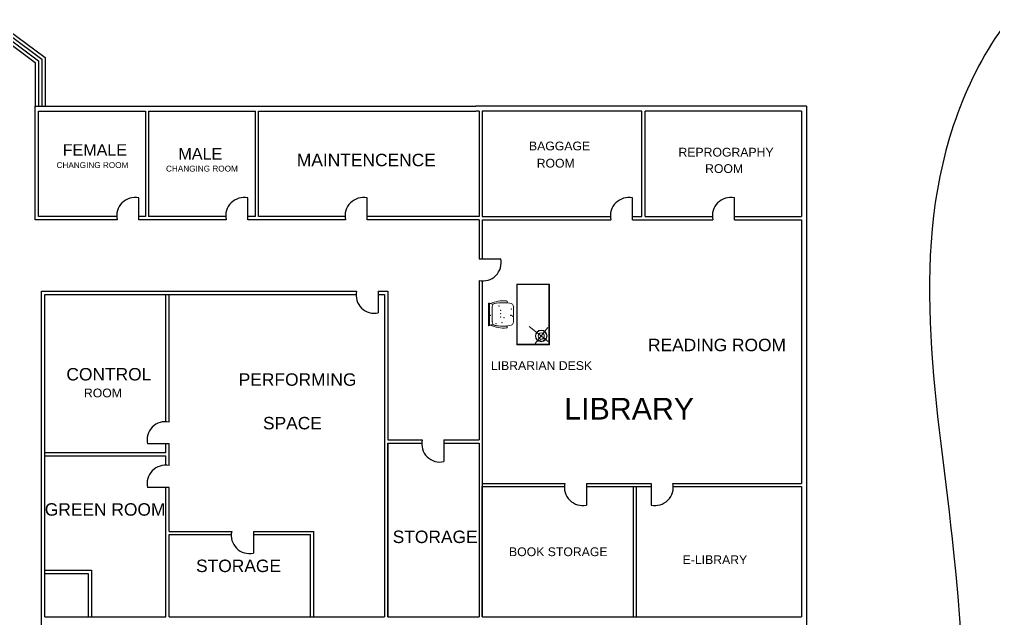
# Model space of a CAD drawing. Header units: millimetres. Extents: x 586 to 1010, y 369 to 668.
# Drawn here: x 748 to 792.86, y 504.51 to 532.1 of the extents above; entities that cross this region are included whole.
import ezdxf

# ---------------------------------------------------------------- set-up
doc = ezdxf.new("R2010")
doc.units = ezdxf.units.MM
doc.layers.add('finiture', color=7, linetype='Continuous', lineweight=20)
doc.styles.get("Standard").update_dxf_attribs({"font": 'arial.ttf'})

msp = doc.modelspace()

# ---------------------------------------------------------------- linework, layer by layer
at = {"lineweight": 25}
for p, q in [((748.727, 522.879), (748.727, 528.112)), ((748.727, 528.112), (759.014, 528.109)), ((759.014, 528.109), (769.014, 528.109)), ((784.244, 528.107), (769.014, 528.109)), ((784.244, 528.107), (784.244, 503.282)), ((748.877, 523.029), (748.877, 527.879)), ((748.877, 527.879), (753.796, 527.879)), ((753.796, 527.879), (753.796, 523.029)), ((753.946, 527.879), (758.864, 527.879)), ((753.946, 527.879), (753.946, 523.029)), ((758.864, 523.029), (758.864, 527.879)), ((759.014, 523.029), (759.014, 527.879)), ((759.014, 527.879), (769.014, 527.879)), ((769.164, 527.879), (769.014, 527.879)), ((769.164, 527.879), (769.164, 523.029)), ((776.664, 527.879), (769.314, 527.879)), ((776.664, 527.879), (769.314, 527.879)), ((769.314, 527.879), (769.314, 523.029)), ((776.664, 523.029), (776.664, 527.879)), ((784.014, 527.879), (776.814, 527.879)), ((784.014, 527.879), (776.814, 527.879)), ((776.814, 523.029), (776.814, 527.879)), ((784.014, 527.879), (784.014, 523.029)), ((753.494, 522.879), (753.494, 523.879)), ((758.515, 522.879), (758.515, 523.879)), ((764.014, 522.879), (764.014, 523.879)), ((776.233, 522.879), (776.233, 523.879)), ((780.929, 522.879), (780.929, 523.879)), ((752.494, 522.879), (748.727, 522.879)), ((752.474, 523.029), (748.877, 523.029)), ((753.796, 523.029), (753.494, 523.029)), ((757.515, 522.879), (753.494, 522.879)), ((757.496, 523.029), (753.946, 523.029)), ((758.864, 523.029), (758.515, 523.029)), ((763.014, 522.879), (758.515, 522.879)), ((762.995, 523.029), (759.014, 523.029)), ((762.995, 523.029), (759.014, 523.029)), ((763.014, 522.879), (759.014, 522.879)), ((769.014, 523.029), (764.014, 523.029)), ((769.164, 523.029), (764.014, 523.029)), ((769.164, 522.879), (764.014, 522.879)), ((769.014, 522.879), (764.014, 522.879)), ((769.164, 522.879), (769.164, 521.081)), ((769.314, 523.029), (775.214, 523.029)), ((769.314, 522.879), (769.314, 521.081)), ((769.314, 522.879), (775.233, 522.879)), ((776.233, 523.029), (776.664, 523.029)), ((776.233, 522.879), (776.814, 522.879)), ((776.814, 523.029), (779.91, 523.029)), ((776.814, 522.879), (779.929, 522.879)), ((780.929, 523.029), (784.014, 523.029)), ((780.929, 522.879), (784.014, 522.879)), ((784.014, 522.879), (784.014, 522.807)), ((784.014, 522.879), (784.014, 519.336)), ((769.164, 521.081), (770.164, 521.081)), ((769.164, 520.081), (769.164, 512.736)), ((769.314, 520.062), (769.314, 504.586)), ((749.014, 519.586), (751.435, 519.586)), ((749.014, 504.586), (749.014, 519.586)), ((751.435, 519.586), (763.525, 519.586)), ((764.525, 519.586), (764.956, 519.586)), ((764.525, 519.586), (764.525, 518.586)), ((764.956, 519.586), (764.956, 512.736)), ((749.164, 519.436), (751.454, 519.436)), ((749.164, 506.736), (749.164, 519.436)), ((751.454, 519.436), (763.505, 519.436)), ((754.739, 513.577), (754.739, 519.436)), ((754.889, 513.561), (754.889, 519.436)), ((764.525, 519.436), (764.806, 519.436)), ((764.806, 519.436), (764.806, 504.586)), ((784.014, 519.436), (784.014, 510.736)), ((754.889, 512.549), (753.889, 512.549)), ((754.739, 512.161), (754.739, 512.549)), ((754.889, 512.161), (754.889, 512.549)), ((764.956, 512.736), (766.547, 512.736)), ((764.956, 512.586), (764.956, 504.586)), ((764.956, 504.586), (764.956, 512.586)), ((764.956, 512.586), (766.528, 512.586)), ((767.547, 512.736), (769.164, 512.736)), ((767.547, 512.736), (767.547, 511.736)), ((767.547, 512.586), (769.164, 512.586)), ((769.164, 512.586), (769.164, 504.586)), ((749.164, 512.161), (754.739, 512.161)), ((749.164, 512.011), (754.739, 512.011)), ((754.739, 511.571), (754.739, 512.011)), ((754.889, 511.555), (754.889, 512.161)), ((754.889, 510.543), (753.889, 510.543)), ((754.739, 504.586), (754.739, 510.543)), ((754.889, 508.524), (754.889, 510.543)), ((769.314, 510.736), (773.116, 510.736)), ((769.314, 504.586), (769.314, 510.586)), ((769.314, 510.586), (773.097, 510.586)), ((774.116, 510.736), (775.7, 510.736)), ((774.116, 510.736), (774.116, 509.736)), ((774.116, 510.586), (775.72, 510.586)), ((775.7, 510.736), (777.09, 510.736)), ((775.72, 510.586), (777.09, 510.586)), ((776.271, 504.586), (776.271, 510.586)), ((776.421, 504.586), (776.421, 510.586)), ((777.09, 510.736), (777.09, 509.736)), ((778.09, 510.736), (784.014, 510.736)), ((778.109, 510.586), (784.014, 510.586)), ((784.014, 510.586), (784.014, 504.586)), ((749.164, 504.586), (749.164, 509.735)), ((754.889, 508.524), (757.771, 508.524)), ((754.889, 504.586), (754.889, 508.374)), ((754.889, 508.374), (757.751, 508.374)), ((758.771, 508.524), (761.555, 508.524)), ((758.771, 508.524), (758.771, 507.524)), ((758.771, 508.374), (761.402, 508.374)), ((761.402, 504.586), (761.402, 508.374)), ((761.551, 504.586), (761.555, 508.524)), ((749.164, 506.736), (751.314, 506.742)), ((749.164, 504.586), (749.164, 506.586)), ((749.164, 504.586), (749.164, 506.586)), ((749.164, 506.586), (751.164, 506.586)), ((751.164, 506.586), (751.164, 504.586)), ((751.314, 506.742), (751.314, 504.586)), ((749.164, 504.586), (749.164, 504.735)), ((749.014, 462.586), (749.014, 504.586)), ((749.164, 504.586), (751.164, 504.586)), ((749.164, 504.586), (751.164, 504.586)), ((749.164, 504.586), (754.168, 504.586)), ((751.314, 504.586), (754.739, 504.586)), ((751.314, 504.586), (754.014, 504.586)), ((754.889, 504.586), (759.014, 504.586)), ((759.014, 504.586), (760.773, 504.586)), ((760.773, 504.586), (764.806, 504.586)), ((764.956, 504.586), (766.514, 504.586)), ((766.514, 504.586), (769.164, 504.586)), ((769.314, 504.586), (774.314, 504.586)), ((769.314, 504.586), (774.464, 504.586)), ((774.464, 504.586), (784.014, 504.586))]:
    msp.add_line(p, q, dxfattribs=at)
for points in [[(743.913, 532.55), (746.21, 532.55), (749.177, 530.347), (749.177, 528.112)], [(743.763, 532.1), (746.062, 532.1), (748.727, 530.12), (748.727, 528.112)], [(743.913, 532.4), (746.161, 532.4), (749.027, 530.271), (749.027, 528.112)], [(743.913, 532.25), (746.111, 532.25), (748.877, 530.196), (748.877, 528.112)]]:
    msp.add_lwpolyline(points, dxfattribs=at)
for centre, radius, start, end in [((753.312, 523.061), 0.838, 77.4951, 192.5049), ((758.334, 523.061), 0.838, 77.4951, 192.5049), ((763.833, 523.061), 0.838, 77.4951, 192.5049), ((776.052, 523.061), 0.838, 77.4951, 192.5049), ((780.747, 523.061), 0.838, 77.4951, 192.5049), ((769.346, 520.9), 0.838, 257.4951, 12.5049), ((764.343, 519.404), 0.838, 167.4951, 282.5049), ((754.722, 512.726), 0.851, 78.6596, 192.0284), ((767.366, 512.554), 0.838, 167.4951, 282.5049), ((754.722, 510.72), 0.851, 78.6596, 192.0284), ((773.934, 510.554), 0.838, 167.4951, 282.5049), ((777.271, 510.554), 0.838, 257.4951, 12.5049), ((758.589, 508.342), 0.838, 167.4951, 282.5049)]:
    msp.add_arc(centre, radius, start, end, dxfattribs=at)
at = {"color": 254, "lineweight": 25}
for points in [[(671.712, 620.709), (706.735, 621.773), (754.26, 613.83), (814.661, 600.148), (855.757, 598.01), (895.067, 567.065), (920.01, 542.018), (952.008, 521.248), (977.223, 504.653), (979.635, 479.234), (986.344, 463.855), (988.798, 462.385)], [(654.944, 595.472), (670.267, 587.317), (714.302, 595.165), (787.089, 595.165), (819.394, 580.944), (821.03, 562.85), (813.491, 552.788), (808.734, 539.671), (796.407, 534.706), (791.022, 527.249), (791.022, 507.547), (797.301, 476.527), (814.975, 463.89), (836.148, 474.682), (874.022, 478.588), (885.729, 462.733), (863.004, 436.079), (845.789, 420.685), (845.104, 408.675)], [(639.207, 583.438), (644.727, 575.638), (657.796, 553.44), (668.404, 543.929), (682.518, 548.731), (692.984, 555.478), (711.934, 556.583), (734.346, 532.133), (750.593, 477.748), (754.137, 444.164), (776.466, 425.447), (782.617, 412.235)]]:
    msp.add_spline(points, degree=3, dxfattribs=at)
at = {"layer": 'finiture'}
for p, q in [((770.901, 517.119), (770.901, 519.914)), ((770.901, 519.914), (772.406, 519.914)), ((770.922, 517.141), (770.922, 519.893)), ((770.922, 519.893), (772.384, 519.893)), ((772.384, 519.893), (772.384, 517.141)), ((772.406, 519.914), (772.406, 517.119)), ((769.594, 519.033), (769.594, 518.001)), ((769.647, 519.033), (769.647, 518.001)), ((769.77, 518.857), (769.77, 518.177)), ((770.755, 518.857), (770.755, 518.177)), ((772.353, 517.271), (771.473, 517.953)), ((771.756, 517.174), (772.333, 517.919)), ((772.406, 517.119), (770.901, 517.119)), ((772.384, 517.141), (770.922, 517.141))]:
    msp.add_line(p, q, dxfattribs=at)
for radius in [0.268, 0.256, 0.142]:
    msp.add_circle((772.027, 517.524), radius, dxfattribs=at)
for centre, radius, start, end in [((770.327, 517.504), 1.641, 86.3132, 113.2421), ((770.263, 516.943), 2.113, 81.4077, 100.2469), ((770.406, 519.096), 0.0536, 300.0093, 59.9907), ((769.62, 519.001), 0.0408, 49.6623, 130.3377), ((769.774, 519.201), 0.211, 232.8901, 302.3557), ((769.946, 518.857), 0.176, 90, 180), ((770.579, 518.857), 0.176, 0, 90), ((769.946, 518.177), 0.176, 180, 270), ((770.579, 518.177), 0.176, 270, 0), ((769.62, 518.032), 0.0408, 229.6623, 310.3377), ((769.774, 517.832), 0.211, 57.6443, 127.1099), ((770.327, 519.529), 1.641, 246.7579, 273.6868), ((770.263, 520.09), 2.113, 259.7531, 278.5923), ((770.406, 517.937), 0.0536, 300.0093, 59.9907), ((771.923, 517.438), 0.123, 217.019, 333.3222), ((772.039, 517.387), 0.118, 272.6305, 28.6374)]:
    msp.add_arc(centre, radius, start, end, dxfattribs=at)
for p in [(770.083, 518.91), (770.165, 518.711), (770.648, 518.759), (770.755, 518.857), (770.755, 518.857), (769.681, 518.469), (769.77, 518.177), (770.157, 518.547), (770.157, 518.402), (770.31, 518.372), (770.615, 518.475), (770.663, 518.475), (770.712, 518.426), (769.938, 518.087), (770.228, 518.136)]:
    msp.add_point(p, dxfattribs=at)

# ---------------------------------------------------------------- texts
at = {"lineweight": 25}
for s, height, p in [('FEMALE', 0.53, (749.988, 525.827)), ('BAGGAGE ', 0.4032, (771.464, 526.072)), ('MALE', 0.53, (755.319, 525.651)), ('MAINTENCENCE', 0.57276, (760.773, 525.342)), ('REPROGRAPHY ', 0.40318, (778.35, 525.787)), ('CHANGING ROOM', 0.26989, (749.705, 525.258)), ('CHANGING ROOM', 0.26989, (754.746, 525.096)), ('ROOM', 0.4032, (771.82, 525.279)), ('ROOM', 0.4032, (779.576, 525.031)), ('READING ROOM', 0.57276, (776.946, 516.823)), ('LIBRARIAN DESK', 0.40318, (769.709, 515.958)), ('CONTROL', 0.5728, (750.159, 515.475)), ('PERFORMING ', 0.57276, (758.096, 515.23)), ('ROOM', 0.4032, (750.966, 514.697)), ('SPACE', 0.5728, (759.213, 513.223)), ('GREEN ROOM', 0.5728, (749.164, 509.247)), ('STORAGE', 0.5728, (765.188, 507.987)), ('BOOK STORAGE', 0.40318, (770.545, 507.384)), ('E-LIBRARY ', 0.4032, (778.542, 507.018)), ('STORAGE', 0.5728, (756.131, 506.65))]:
    msp.add_text(s, height=height, dxfattribs=at).set_placement(p)
at = {"lineweight": 25, "insert": (773.09, 514.674), "char_height": 1, "attachment_point": 1}
msp.add_mtext('LIBRARY', dxfattribs=at)

doc.saveas('drawing.dxf')
